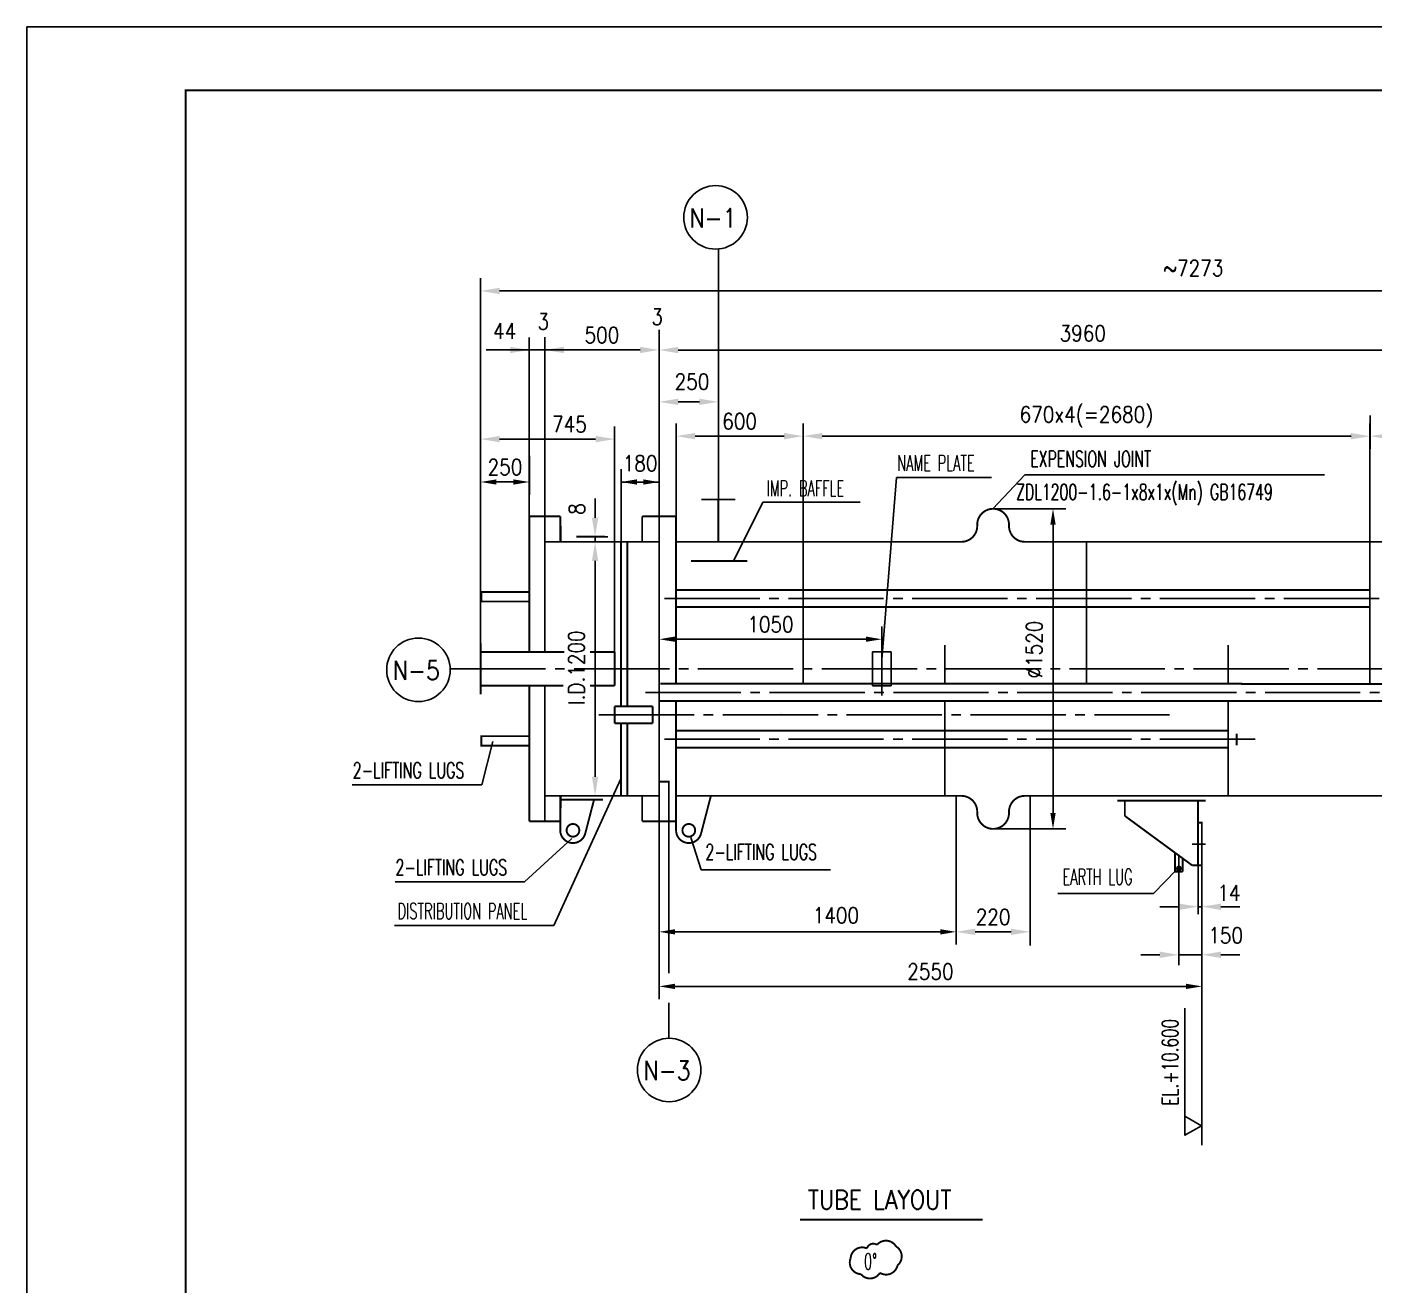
# Model space of a CAD drawing. Extents: x -5 to 1212, y -727 to 440.
# Drawn here: x 0 to 212, y 221.9 to 420 of the extents above; entities that cross this region are included whole.
import ezdxf

# ---------------------------------------------------------------- set-up
doc = ezdxf.new("R2010")
doc.units = 0
doc.header["$MEASUREMENT"] = 0
doc.linetypes.add('CENTER', pattern=[19.5, 15, -1.5, 1.5, -1.5])
doc.linetypes.add('PHANTOM', pattern=[25, 12.5, -2.5, 2.5, -2.5, 2.5, -2.5])
doc.layers.get('0').update_dxf_attribs({"linetype": 'CONTINUOUS'})
doc.layers.get('DEFPOINTS').update_dxf_attribs({"linetype": 'CONTINUOUS'})
for name, color, linetype in [('1', 2, 'CONTINUOUS'), ('2', 1, 'CONTINUOUS'), ('3', 3, 'CENTER'), ('4', 3, 'PHANTOM'), ('DIM', 4, 'CONTINUOUS')]:
    doc.layers.add(name, color=color, linetype=linetype)
doc.styles.add('SBHZ', font='ROMANS.SHX', dxfattribs={"width": 0.85, "bigfont": 'tcc_hzdx.shx'})
doc.styles.get("Standard").update_dxf_attribs({"font": 'TXT.shx'})
doc.dimstyles.get("Standard").update_dxf_attribs({"dimtxt": 0.18, "dimasz": 0.18, "dimexe": 0.18, "dimexo": 0.0625, "dimgap": 0.09, "dimtad": 0, "dimtih": 1, "dimtoh": 1, "dimdec": 4, "dimzin": 0, "dimdsep": 46, "dimtxsty": 'Standard', "dimcen": 0.09, "dimadec": 0, "dimazin": 0, "dimtfac": 1, "dimtdec": 4, "dimtofl": 0, "dimtmove": 0, "dimatfit": 3, "dimfxl": 0, "dimtolj": 1, "dimtzin": 0, "dimarcsym": 0})

# ---------------------------------------------------------------- blocks, each defined once
blk = doc.blocks.new('*D10')
at = {"layer": 'DEFPOINTS', "color": 0}
for p in [(81.51, 369.14), (99.51, 344.93), (81.51, 337.95)]:
    blk.add_point(p, dxfattribs=at)
at = {"layer": 'DIM', "color": 0}
for p, q in [((81.51, 338.01), (81.51, 371.14)), ((99.51, 344.99), (99.51, 371.14)), ((96.51, 369.14), (84.51, 369.14))]:
    blk.add_line(p, q, dxfattribs=at)
for points in [[(84.51, 369.64), (84.51, 368.64), (81.51, 369.14)], [(96.51, 369.64), (96.51, 368.64), (99.51, 369.14)]]:
    blk.add_solid(points, dxfattribs=at)
at = {"layer": 'DIM', "color": 0, "insert": (90.51, 371.48), "char_height": 2.5, "attachment_point": 5, "style": 'SBHZ'}
blk.add_mtext('\\A1;500', dxfattribs=at)
blk = doc.blocks.new('*D7')
at = {"layer": 'DEFPOINTS', "color": 0}
for p in [(99.51, 372.38), (236.84, 369.13), (236.84, 342.93)]:
    blk.add_point(p, dxfattribs=at)
at = {"layer": 'DIM', "color": 0}
for p, q in [((99.51, 372.32), (99.51, 367.13)), ((236.84, 342.99), (236.84, 371.13)), ((102.51, 369.13), (233.84, 369.13))]:
    blk.add_line(p, q, dxfattribs=at)
for points in [[(102.51, 369.63), (102.51, 368.63), (99.51, 369.13)], [(233.84, 369.63), (233.84, 368.63), (236.84, 369.13)]]:
    blk.add_solid(points, dxfattribs=at)
at = {"layer": 'DIM', "color": 0, "insert": (166.2, 371.76), "char_height": 2.5, "attachment_point": 5, "style": 'SBHZ'}
blk.add_mtext('\\A1;3960', dxfattribs=at)
blk = doc.blocks.new('*D6')
at = {"layer": 'DEFPOINTS', "color": 0}
for p in [(318.62, 378.43), (71.41, 318.93), (318.62, 318.93)]:
    blk.add_point(p, dxfattribs=at)
at = {"layer": 'DIM', "color": 0}
for p, q in [((71.41, 318.99), (71.41, 380.43)), ((318.62, 318.99), (318.62, 380.43)), ((74.41, 378.43), (315.62, 378.43))]:
    blk.add_line(p, q, dxfattribs=at)
for points in [[(74.41, 378.93), (74.41, 377.93), (71.41, 378.43)], [(315.62, 378.93), (315.62, 377.93), (318.62, 378.43)]]:
    blk.add_solid(points, dxfattribs=at)
at = {"layer": 'DIM', "color": 0, "insert": (183.59, 382.03), "char_height": 2.5, "attachment_point": 5, "style": 'SBHZ'}
blk.add_mtext('\\A1;~7273', dxfattribs=at)
blk = doc.blocks.new('*D0')
at = {"layer": 'DEFPOINTS', "color": 0}
for p in [(89.43, 338.93), (90.09, 338.93), (90.09, 298.93)]:
    blk.add_point(p, dxfattribs=at)
at = {"layer": 'DIM', "color": 0}
for p, q in [((90.03, 338.93), (87.43, 338.93)), ((89.43, 301.93), (89.43, 335.93)), ((90.03, 298.93), (87.43, 298.93))]:
    blk.add_line(p, q, dxfattribs=at)
for points in [[(88.93, 335.93), (89.93, 335.93), (89.43, 338.93)], [(88.93, 301.93), (89.93, 301.93), (89.43, 298.93)]]:
    blk.add_solid(points, dxfattribs=at)
at = {"layer": 'DIM', "color": 0, "insert": (86.49, 319.1), "char_height": 2.5, "attachment_point": 5, "rotation": 90, "style": 'SBHZ'}
blk.add_mtext('\\A1;I.D.1200', dxfattribs=at)
blk = doc.blocks.new('*D8')
at = {"layer": 'DEFPOINTS', "color": 0}
for p in [(108.85, 360.97), (108.85, 354.36), (99.51, 344.93)]:
    blk.add_point(p, dxfattribs=at)
at = {"layer": 'DIM', "color": 0}
for p, q in [((99.51, 344.99), (99.51, 362.97)), ((108.85, 354.43), (108.85, 362.97)), ((102.51, 360.97), (105.85, 360.97))]:
    blk.add_line(p, q, dxfattribs=at)
for points in [[(102.51, 361.47), (102.51, 360.47), (99.51, 360.97)], [(105.85, 361.47), (105.85, 360.47), (108.85, 360.97)]]:
    blk.add_solid(points, dxfattribs=at)
at = {"layer": 'DIM', "color": 0, "insert": (104.69, 364.15), "char_height": 2.5, "attachment_point": 5, "style": 'SBHZ'}
blk.add_mtext('\\A1;250', dxfattribs=at)
blk = doc.blocks.new('*D13')
at = {"layer": 'DEFPOINTS', "color": 0}
for p in [(89.36, 339.73), (89.43, 339.73), (89.36, 338.93)]:
    blk.add_point(p, dxfattribs=at)
at = {"layer": 'DIM', "color": 0}
for p, q in [((89.43, 342.73), (89.43, 345.73)), ((89.42, 339.73), (91.43, 339.73)), ((89.43, 338.93), (89.43, 339.73)), ((89.42, 338.93), (91.43, 338.93)), ((89.43, 335.93), (89.43, 332.93))]:
    blk.add_line(p, q, dxfattribs=at)
for points in [[(88.93, 342.73), (89.93, 342.73), (89.43, 339.73)], [(88.93, 335.93), (89.93, 335.93), (89.43, 338.93)]]:
    blk.add_solid(points, dxfattribs=at)
at = {"layer": 'DIM', "color": 0, "insert": (86.58, 344.1), "char_height": 2.5, "attachment_point": 5, "rotation": 90, "style": 'SBHZ'}
blk.add_mtext('\\A1;8', dxfattribs=at)
blk = doc.blocks.new('*D14')
at = {"layer": 'DEFPOINTS', "color": 0}
for p in [(122.18, 355.57), (102.18, 342.15), (122.18, 337.02)]:
    blk.add_point(p, dxfattribs=at)
at = {"layer": 'DIM', "color": 0}
for p, q in [((102.18, 342.22), (102.18, 357.57)), ((122.18, 337.08), (122.18, 357.57)), ((105.18, 355.57), (119.18, 355.57))]:
    blk.add_line(p, q, dxfattribs=at)
for points in [[(105.18, 356.07), (105.18, 355.07), (102.18, 355.57)], [(119.18, 356.07), (119.18, 355.07), (122.18, 355.57)]]:
    blk.add_solid(points, dxfattribs=at)
at = {"layer": 'DIM', "color": 0, "insert": (112.18, 357.91), "char_height": 2.5, "attachment_point": 5, "style": 'SBHZ'}
blk.add_mtext('\\A1;600', dxfattribs=at)
blk = doc.blocks.new('*D15')
at = {"layer": 'DEFPOINTS', "color": 0}
for p in [(122.18, 357.03), (122.18, 355.57), (211.38, 316.79)]:
    blk.add_point(p, dxfattribs=at)
at = {"layer": 'DIM', "color": 0}
for p, q in [((122.18, 356.97), (122.18, 353.57)), ((211.38, 316.85), (211.38, 357.57)), ((208.38, 355.57), (125.18, 355.57))]:
    blk.add_line(p, q, dxfattribs=at)
for points in [[(125.18, 356.07), (125.18, 355.07), (122.18, 355.57)], [(208.38, 356.07), (208.38, 355.07), (211.38, 355.57)]]:
    blk.add_solid(points, dxfattribs=at)
at = {"layer": 'DIM', "color": 0, "insert": (166.78, 358.57), "char_height": 2.5, "attachment_point": 5, "style": 'SBHZ'}
blk.add_mtext('\\A1;670x4(=2680)', dxfattribs=at)
blk = doc.blocks.new('*D16')
at = {"layer": 'DEFPOINTS', "color": 0}
for p in [(211.45, 358.91), (211.45, 358.91), (211.45, 355.56)]:
    blk.add_point(p, dxfattribs=at)
at = {"layer": 'DIM', "color": 0}
for p, q in [((211.45, 358.84), (211.45, 353.56)), ((211.45, 358.84), (211.45, 353.56)), ((208.45, 355.56), (205.45, 355.56)), ((214.45, 355.56), (217.45, 355.56))]:
    blk.add_line(p, q, dxfattribs=at)
for points in [[(208.45, 356.06), (208.45, 355.06), (211.45, 355.56)], [(214.45, 356.06), (214.45, 355.06), (211.45, 355.56)]]:
    blk.add_solid(points, dxfattribs=at)
at = {"layer": 'DIM', "color": 0, "insert": (214.95, 358.2), "char_height": 2.5, "attachment_point": 5, "style": 'SBHZ'}
blk.add_mtext('\\A1;16', dxfattribs=at)
blk = doc.blocks.new('*D20')
at = {"layer": 'DEFPOINTS', "color": 0}
for p in [(181.32, 281.77), (184.94, 280.54), (184.94, 273.9)]:
    blk.add_point(p, dxfattribs=at)
at = {"layer": 'DIM', "color": 0}
for p, q in [((184.94, 280.48), (184.94, 271.9)), ((178.32, 273.9), (175.32, 273.9)), ((181.32, 273.9), (184.94, 273.9)), ((187.94, 273.9), (190.94, 273.9))]:
    blk.add_line(p, q, dxfattribs=at)
for points in [[(178.32, 274.4), (178.32, 273.4), (181.32, 273.9)], [(187.94, 274.4), (187.94, 273.4), (184.94, 273.9)]]:
    blk.add_solid(points, dxfattribs=at)
at = {"layer": 'DIM', "color": 0, "insert": (188.69, 276.96), "char_height": 2.5, "attachment_point": 5, "style": 'SBHZ'}
blk.add_mtext('\\A1;150', dxfattribs=at)
blk = doc.blocks.new('*D21')
at = {"layer": 'DEFPOINTS', "color": 0}
for p in [(184.34, 288.96), (184.94, 288.96), (184.94, 281.47)]:
    blk.add_point(p, dxfattribs=at)
at = {"layer": 'DIM', "color": 0}
for p, q in [((184.94, 288.89), (184.94, 279.47)), ((181.34, 281.47), (178.34, 281.47)), ((184.34, 281.47), (184.94, 281.47)), ((187.94, 281.47), (190.94, 281.47))]:
    blk.add_line(p, q, dxfattribs=at)
for points in [[(181.34, 281.97), (181.34, 280.97), (184.34, 281.47)], [(187.94, 281.97), (187.94, 280.97), (184.94, 281.47)]]:
    blk.add_solid(points, dxfattribs=at)
at = {"layer": 'DIM', "color": 0, "insert": (189.2, 283.64), "char_height": 2.5, "attachment_point": 5, "style": 'SBHZ'}
blk.add_mtext('\\A1;14', dxfattribs=at)
blk = doc.blocks.new('*D22')
at = {"layer": 'DEFPOINTS', "color": 0}
for p in [(99.51, 295.04), (184.94, 272.47), (99.51, 268.93)]:
    blk.add_point(p, dxfattribs=at)
at = {"layer": 'DIM', "color": 0}
for p, q in [((99.51, 294.98), (99.51, 266.93)), ((184.94, 272.41), (184.94, 266.93)), ((182.44, 268.93), (102.01, 268.93))]:
    blk.add_line(p, q, dxfattribs=at)
for points in [[(102.01, 269.35), (102.01, 268.51), (99.51, 268.93)], [(182.44, 269.35), (182.44, 268.51), (184.94, 268.93)]]:
    blk.add_solid(points, dxfattribs=at)
at = {"layer": 'DIM', "color": 0, "insert": (142.22, 271.27), "char_height": 2.5, "attachment_point": 5, "style": 'SBHZ'}
blk.add_mtext('\\A1;2550', dxfattribs=at)
blk = doc.blocks.new('*D39')
at = {"layer": 'DEFPOINTS', "color": 0}
for p in [(146.26, 298.93), (157.9, 298.93), (146.26, 277.52)]:
    blk.add_point(p, dxfattribs=at)
at = {"layer": 'DIM', "color": 0}
for p, q in [((146.26, 298.87), (146.26, 275.52)), ((154.9, 277.52), (149.26, 277.52))]:
    blk.add_line(p, q, dxfattribs=at)
for points in [[(149.26, 278.02), (149.26, 277.02), (146.26, 277.52)], [(154.9, 278.02), (154.9, 277.02), (157.9, 277.52)]]:
    blk.add_solid(points, dxfattribs=at)
at = {"layer": 'DIM', "color": 0, "insert": (152.08, 279.86), "char_height": 2.5, "attachment_point": 5, "style": 'SBHZ'}
blk.add_mtext('\\A1;220', dxfattribs=at)
blk = doc.blocks.new('*D68')
at = {"layer": 'DEFPOINTS', "color": 0}
for p in [(71.41, 355.1), (71.41, 320.71), (92.51, 321.1)]:
    blk.add_point(p, dxfattribs=at)
at = {"layer": 'DIM', "color": 0}
for p, q in [((71.41, 320.77), (71.41, 357.1)), ((92.51, 321.16), (92.51, 357.1)), ((89.51, 355.1), (74.41, 355.1))]:
    blk.add_line(p, q, dxfattribs=at)
for points in [[(74.41, 355.6), (74.41, 354.6), (71.41, 355.1)], [(89.51, 355.6), (89.51, 354.6), (92.51, 355.1)]]:
    blk.add_solid(points, dxfattribs=at)
at = {"layer": 'DIM', "color": 0, "insert": (85.4, 357.44), "char_height": 2.5, "attachment_point": 5, "style": 'SBHZ'}
blk.add_mtext('\\A1;745', dxfattribs=at)
blk = doc.blocks.new('*D69')
at = {"layer": 'DEFPOINTS', "color": 0}
for p in [(71.41, 353.49), (79.08, 352.54), (71.41, 348.35)]:
    blk.add_point(p, dxfattribs=at)
at = {"layer": 'DIM', "color": 0}
for p, q in [((71.41, 353.43), (71.41, 346.35)), ((79.08, 352.48), (79.08, 346.35)), ((76.58, 348.35), (73.91, 348.35))]:
    blk.add_line(p, q, dxfattribs=at)
for points in [[(73.91, 348.76), (73.91, 347.93), (71.41, 348.35)], [(76.58, 348.76), (76.58, 347.93), (79.08, 348.35)]]:
    blk.add_solid(points, dxfattribs=at)
at = {"layer": 'DIM', "color": 0, "insert": (75.25, 350.69), "char_height": 2.5, "attachment_point": 5, "style": 'SBHZ'}
blk.add_mtext('\\A1;250', dxfattribs=at)
blk = doc.blocks.new('*D85')
at = {"layer": 'DEFPOINTS', "color": 0}
for p in [(152.08, 344.13), (161.51, 344.13), (152.08, 293.73)]:
    blk.add_point(p, dxfattribs=at)
at = {"layer": 'DIM', "color": 0}
for p, q in [((152.15, 344.13), (163.51, 344.13)), ((161.51, 296.23), (161.51, 341.63)), ((152.15, 293.73), (163.51, 293.73))]:
    blk.add_line(p, q, dxfattribs=at)
for points in [[(161.09, 341.63), (161.93, 341.63), (161.51, 344.13)], [(161.09, 296.23), (161.93, 296.23), (161.51, 293.73)]]:
    blk.add_solid(points, dxfattribs=at)
at = {"layer": 'DIM', "color": 0, "insert": (158.55, 321.95), "char_height": 2.5, "attachment_point": 5, "rotation": 90, "style": 'SBHZ'}
blk.add_mtext('\\A1;%%C1520 ', dxfattribs=at)
blk = doc.blocks.new('*D88')
at = {"layer": 'DEFPOINTS', "color": 0}
for p in [(146.26, 279.9), (99.51, 279.7), (99.51, 277.52)]:
    blk.add_point(p, dxfattribs=at)
at = {"layer": 'DIM', "color": 0}
for p, q in [((99.51, 279.63), (99.51, 275.52)), ((146.26, 279.84), (146.26, 275.52)), ((143.76, 277.52), (102.01, 277.52))]:
    blk.add_line(p, q, dxfattribs=at)
for points in [[(102.01, 277.93), (102.01, 277.1), (99.51, 277.52)], [(143.76, 277.93), (143.76, 277.1), (146.26, 277.52)]]:
    blk.add_solid(points, dxfattribs=at)
at = {"layer": 'DIM', "color": 0, "insert": (127.33, 280.11), "char_height": 2.5, "attachment_point": 5, "style": 'SBHZ'}
blk.add_mtext('\\A1;1400', dxfattribs=at)
blk = doc.blocks.new('*D114')
at = {"layer": 'DEFPOINTS', "color": 0}
for p in [(99.51, 323.59), (99.51, 323.59), (134.57, 323.12)]:
    blk.add_point(p, dxfattribs=at)
at = {"layer": 'DIM', "color": 0}
for p, q in [((99.51, 323.66), (99.51, 325.59)), ((134.57, 323.18), (134.57, 325.59)), ((132.07, 323.59), (102.01, 323.59))]:
    blk.add_line(p, q, dxfattribs=at)
for points in [[(102.01, 324.01), (102.01, 323.18), (99.51, 323.59)], [(132.07, 324.01), (132.07, 323.18), (134.57, 323.59)]]:
    blk.add_solid(points, dxfattribs=at)
at = {"layer": 'DIM', "color": 0, "insert": (117.04, 325.93), "char_height": 2.5, "attachment_point": 5, "style": 'SBHZ'}
blk.add_mtext('\\A1;1050', dxfattribs=at)

msp = doc.modelspace()

# ---------------------------------------------------------------- linework, layer by layer
at = {"color": 0, "linetype": 'ByBlock'}
for p, q in [((81.51264, 368.45045), (81.51264, 371.14304)), ((81.51264, 368.61081), (81.51264, 371.14304)), ((84.51264, 369.14304), (78.51264, 369.14304)), ((93.51198, 336.53147), (93.51198, 350.34543)), ((99.51198, 341.65467), (99.51198, 350.34543)), ((99.51198, 348.34543), (93.51198, 348.34543)), ((99.51198, 348.34543), (93.51198, 348.34543)), ((97.01198, 348.34543), (94.51198, 348.34543)), ((96.01198, 348.34543), (98.51198, 348.34543))]:
    msp.add_line(p, q, dxfattribs=at)
for points in [[(76.07937, 368.64304), (76.07937, 369.64304), (79.07937, 369.14304)], [(84.51264, 368.64304), (84.51264, 369.64304), (81.51264, 369.14304)], [(96.01198, 348.7621), (96.01198, 347.92877), (93.51198, 348.34543)], [(97.01198, 348.7621), (97.01198, 347.92877), (99.51198, 348.34543)]]:
    msp.add_solid(points, dxfattribs=at)
at = {"layer": '1'}
for p, q in [((594, 420), (0, 420)), ((0, 420), (0, 0))]:
    msp.add_line(p, q, dxfattribs=at)
at = {"layer": '2', "const_width": 0.3}
msp.add_lwpolyline([(25, 10), (584, 10), (584, 410), (25, 410)], close=True, dxfattribs=at)
for points in [[(106.17848, 345.59525), (111.51168, 345.59525)], [(108.84508, 338.92875), (108.84508, 345.59525)], [(79.07937, 342.92865), (83.94592, 342.92865)], [(79.07937, 321.59585), (79.07937, 342.92865)], [(81.51264, 321.59585), (81.51264, 342.92865)], [(83.94592, 338.92875), (83.94592, 342.92865)], [(96.84538, 338.92875), (96.84538, 342.92865)], [(96.84538, 342.92865), (102.17858, 342.92865)], [(99.51198, 294.92985), (99.51198, 342.92865)], [(102.17858, 323.99579), (102.17858, 342.92865)], [(86.45249, 339.72873), (90.96961, 339.72873)], [(81.51264, 338.92875), (99.51198, 338.92875)], [(93.51198, 313.01465), (93.51198, 338.92875)], [(94.51198, 313.01465), (94.51198, 338.92875)], [(102.17858, 338.92875), (146.26257, 338.92875)], [(122.17858, 316.58005), (122.17858, 338.92875)], [(157.90293, 338.92875), (234.17528, 338.92875)], [(166.77858, 316.58005), (166.77858, 338.92875)], [(211.37858, 316.52931), (211.37858, 338.92875)], [(113.36828, 335.89837), (104.54289, 335.89837)], [(102.17858, 331.32894), (211.37858, 331.32894)], [(102.17858, 328.66234), (211.37858, 328.66234)], [(102.17858, 316.58005), (102.17858, 328.52901)], [(71.41287, 322.92915), (71.41287, 318.92925)], [(144.47858, 316.58005), (144.47858, 322.66249)], [(189.07858, 316.58005), (189.07858, 322.66249)], [(71.41287, 321.59585), (84.61489, 321.59585)], [(88.61311, 321.59585), (92.51198, 321.59585)], [(92.51198, 316.26265), (92.51198, 321.59585)], [(71.41287, 314.92935), (71.41287, 318.92925)], [(71.41287, 316.26265), (84.43985, 316.26265)], [(79.07937, 294.92985), (79.07937, 316.26265)], [(81.51264, 294.92985), (81.51264, 316.26265)], [(88.61311, 316.26265), (92.51198, 316.26265)], [(99.68684, 316.58005), (191.29238, 316.58005)], [(191.11752, 316.52931), (216.56162, 316.52931)], [(99.51198, 313.86271), (216.45006, 313.86271)], [(102.17858, 293.50327), (102.17858, 313.86271)], [(144.47858, 298.92975), (144.47858, 313.86271)], [(189.07858, 298.92975), (189.07858, 313.86271)], [(92.51198, 313.01465), (98.51198, 313.01465)], [(92.51198, 310.34805), (92.51198, 313.01465)], [(98.51198, 310.34805), (98.51198, 313.01465)], [(92.51198, 310.34805), (98.51198, 310.34805)], [(93.51198, 298.92975), (93.51198, 310.34805)], [(94.51198, 298.92975), (94.51198, 310.34805)], [(102.17858, 309.19616), (189.07858, 309.19616)], [(190.41188, 306.90148), (190.41188, 308.71031)], [(102.17858, 306.52956), (189.07858, 306.52956)], [(81.51264, 298.92975), (99.51198, 298.92975)], [(83.94592, 293.50327), (83.94592, 298.92975)], [(96.84538, 294.92985), (96.84538, 298.92975)], [(102.17858, 298.92975), (146.26257, 298.92975)], [(106.11422, 293), (107.65599, 298.92985)], [(157.90293, 298.92975), (234.17528, 298.92975)], [(83.94592, 298.32975), (90.69732, 298.32975)], [(87.88156, 293), (89.26731, 298.32975)], [(171.61671, 298.17227), (185.53671, 298.17227)], [(172.81671, 298.17227), (172.81671, 295.77227)], [(184.33671, 298.17227), (184.33671, 287.97227)], [(79.07937, 294.92985), (83.94592, 294.92985)], [(96.84538, 294.92985), (102.17858, 294.92985)], [(183.43671, 287.97227), (172.81671, 295.77227)], [(184.93671, 287.97227), (184.93671, 294.69227), (184.33671, 294.69227)], [(180.72362, 289.96493), (180.72362, 286.97712), (181.92362, 286.97712)], [(181.92362, 289.08358), (181.92362, 286.97712)], [(184.93671, 287.97227), (183.43671, 287.97227)], [(121.70195, 232.21026), (150.45808, 232.21026)]]:
    msp.add_lwpolyline(points, dxfattribs=at)
for points in [[(146.26257, 338.92875), (147.08275, 338.92875, 0.414213562), (149.58275, 341.42875), (149.58275, 341.62875, -0.414213562), (152.08275, 344.12875), (152.08275, 344.12875, -0.414213562), (154.58275, 341.62875), (154.58275, 341.42875, 0.414213562), (157.08275, 338.92875), (157.90293, 338.92875)], [(146.26257, 298.92975), (147.08275, 298.92975, -0.414213562), (149.58275, 296.42975), (149.58275, 296.22975, 0.414213562), (152.08275, 293.72975), (152.08275, 293.72975, 0.414213562), (154.58275, 296.22975), (154.58275, 296.42975, -0.414213562), (157.08275, 298.92975), (157.90293, 298.92975)], [(87.88156, 293, -0.880267684), (83.94592, 293.50327)], [(106.11422, 293, -0.880267684), (102.17858, 293.50327, -0.880267684)]]:
    msp.add_lwpolyline(points, format="xyb", dxfattribs=at)
for points in [[(84.94592, 293.50327, -1), (86.94592, 293.50327, -1)], [(103.17858, 293.50327, -1), (105.17858, 293.50327, -1)], [(181.32362, 287.80298, -1), (181.32362, 287.20298, -1)]]:
    msp.add_lwpolyline(points, format="xyb", close=True, dxfattribs=at)
at = {"layer": '3'}
for p, q in [((100.35048, 329.99564), (214.57019, 329.99564)), ((66.62235, 318.92925), (323.32835, 318.92925)), ((97.3792, 315.19601), (237.56926, 315.19601)), ((90.01879, 311.68135), (179.85057, 311.68135)), ((100.35048, 307.86286), (194.42933, 307.86286)), ((185.5244, 291.33227), (183.43671, 291.33227)), ((181.32362, 289.6449), (181.32362, 281.7567)), ((181.92362, 287.50298), (180.72362, 287.50298))]:
    msp.add_line(p, q, dxfattribs=at)
at = {"layer": '4'}
for p, q in [((84.02925, 338.92875), (84.02925, 341.407)), ((84.02925, 297.06021), (84.02925, 298.92975))]:
    msp.add_line(p, q, dxfattribs=at)
at = {"layer": 'DEFPOINTS', "color": 0, "linetype": 'ByBlock'}
for p in [(81.51264, 369.14304), (81.51264, 368.54831), (81.51264, 368.38795), (93.51198, 348.34543), (93.51198, 348.34543), (99.51198, 341.59217), (93.51198, 336.46897)]:
    msp.add_point(p, dxfattribs=at)
at = {"layer": 'DIM'}
for p, q in [((108.84508, 355.6979), (108.84508, 385.0296)), ((79.07937, 342.92865), (79.07937, 371.11293)), ((81.51264, 369.14304), (72.27615, 369.14304)), ((108.84508, 343.97203), (108.84508, 357.41134)), ((136.88778, 349.05861), (134.56922, 320.40442)), ((151.80642, 349.05861), (136.88778, 349.05861)), ((157.06366, 349.46323), (152.01436, 344.12781)), ((204.26609, 349.46323), (157.06366, 349.46323)), ((115.81086, 345.14894), (111.23405, 335.89837)), ((115.81086, 345.14894), (131.16381, 345.14894)), ((134.56922, 314.72338), (134.56922, 323.7038)), ((133.08592, 321.59585), (134.66731, 321.59585)), ((133.08592, 316.26265), (133.08592, 321.59585)), ((136.05251, 321.59585), (134.47112, 321.59585)), ((136.05251, 316.26265), (136.05251, 321.59585)), ((133.08592, 316.26265), (134.66731, 316.26265)), ((136.05251, 316.26265), (134.47112, 316.26265)), ((71.58875, 300.67307), (73.33234, 307.48991)), ((93.49397, 301.63204), (82.91098, 278.49623)), ((51.21545, 300.67307), (71.58875, 300.67307)), ((146.26257, 298.92975), (146.26257, 296.77181)), ((157.90293, 298.92975), (157.90293, 275.37478)), ((101.03967, 294.92985), (101.03967, 271.00014)), ((78.32738, 285.39397), (85.78462, 292.21081)), ((106.13659, 287.29923), (104.47968, 292.35919)), ((106.13659, 287.29923), (126.50989, 287.29923)), ((177.31549, 283.5461), (180.87826, 287.20356)), ((184.33671, 287.97227), (184.33671, 280.28006)), ((57.95408, 285.39397), (78.32738, 285.39397)), ((181.32362, 285.98806), (181.32362, 272.29721)), ((162.27014, 283.5461), (177.31549, 283.5461)), ((82.91098, 278.49623), (57.83068, 278.49623)), ((184.93671, 271.97932), (184.93671, 266.18934)), ((184.93671, 271.02544), (184.93671, 243.91038)), ((101.03967, 266.36021), (101.03967, 260.76379))]:
    msp.add_line(p, q, dxfattribs=at)
for points in [[(141.37078, 348.15056, 0.520567051), (141.37078, 348.15056, 0.520567051)], [(142.13177, 348.31586, 0.520567051), (142.13177, 348.31586, 0.520567051)]]:
    msp.add_lwpolyline(points, format="xyb", dxfattribs=at)
at = {"layer": 'DIM', "const_width": 0.3}
for points in [[(79.07937, 329.53049), (71.52732, 329.53049), (71.52732, 331.03049), (79.07937, 331.03049)], [(79.07937, 308.328), (71.52732, 308.328), (71.52732, 306.828), (79.07937, 306.828)], [(101.03967, 294.92985), (101.03967, 301.16277), (99.51198, 301.16277)]]:
    msp.add_lwpolyline(points, dxfattribs=at)
at = {"layer": 'DIM'}
msp.add_lwpolyline([(182.27785, 248.49517), (184.87593, 246.99517), (182.27785, 245.49517), (182.27785, 265.48464)], dxfattribs=at)
msp.add_lwpolyline([(132.23134, 227.67615, 0.3, 0.3, 0.52056705), (129.65486, 226.13935, 0.3, 0.3, 0.52056705), (131.27542, 223.61472, 0.3, 0.3, 0.52056705), (134.2679, 223.82708, 0.3, 0.3, 0.52056705), (137.02988, 224.99817, 0.3, 0.3, 0.52056705), (136.79525, 227.98898, 0.3, 0.3, 0.52056705), (133.80469, 228.22686, 0.3, 0.3, 0.52056705)], format="xyseb", close=True, dxfattribs=at)
for centre in [(108.3967, 390.00946), (61.62477, 318.77356), (101.08871, 255.76403)]:
    msp.add_circle(centre, 5, dxfattribs=at)
at = {"layer": 'DIM', "linetype": 'ByBlock'}
msp.add_point((118.70226, 311.6951), dxfattribs=at)

# ---------------------------------------------------------------- texts
at = {"color": 0, "linetype": 'ByBlock', "insert": (96.51198, 351.28359), "char_height": 2.5, "attachment_point": 5, "style": 'SBHZ'}
msp.add_mtext('\\A1;180', dxfattribs=at)
at = {"layer": 'DIM', "style": 'SBHZ'}
for s, height, width, p in [('N-1', 3, 0.85, (104.2538, 388.43324)), ('3', 2.5, 0.85, (98.29265, 373.10468)), ('44', 2.5, 0.85, (73.38301, 370.86438)), ('3', 2.5, 0.85, (80.36039, 372.36739)), ('NAME PLATE', 2.5, 0.6, (136.96227, 350.08162)), ('EXPENSION JOINT', 2.5, 0.65, (157.93986, 350.73749)), ('IMP. BAFFLE', 2.5, 0.6, (116.41764, 346.10284)), ('ZDL1200-1.6-1x8x1x(Mn) GB16749', 2.5, 0.65, (155.70986, 345.53221)), ('N-5', 3, 0.85, (57.56221, 317.19734)), ('2-LIFTING LUGS', 2.5, 0.65, (51.2847, 301.70161)), ('2-LIFTING LUGS', 2.5, 0.65, (106.80094, 288.84804)), ('2-LIFTING LUGS', 2.5, 0.65, (58.02333, 286.42252)), ('EARTH LUG', 2.5, 0.6, (162.98901, 284.93409)), ('DISTRIBUTION PANEL', 2.5, 0.6, (58.31989, 279.53811)), ('N-3', 3, 0.85, (97.02614, 254.18781)), ('TUBE LAYOUT', 3, 0.85, (122.91248, 233.85157)), (' 0%%d', 2.5, 0.6, (130.73227, 224.36528))]:
    msp.add_text(s, height=height, dxfattribs=dict(at, width=width)).set_placement(p)
at = {"layer": 'DIM', "style": 'SBHZ', "width": 0.7}
msp.add_text('EL.+10.600', height=2.5, rotation=90, dxfattribs=at).set_placement((181.19326, 250.14528))

# ---------------------------------------------------------------- dimensions: what is measured, and where the dimension line sits
at = {"layer": 'DIM', "color": 6}
dim = msp.add_linear_dim(base=(318.62028, 378.4294), p1=(71.41287, 318.92925), p2=(318.62028, 318.92925), angle=0, text='~7273', dimstyle='Standard', override={"dimtxt": 2.5, "dimasz": 3, "dimexe": 2, "dimgap": 1.09, "dimtad": 1, "dimtih": 0, "dimtoh": 0, "dimtxsty": 'SBHZ', "dimcen": 225, "dimtofl": 1, "dimtmove": 2, "dimtvp": 0.3125}, dxfattribs=at)
dim.commit()
dim.dimension.update_dxf_attribs({"geometry": '*D6', "text_midpoint": (183.5932, 382.03057), "dimtype": 160})
at = {"layer": 'DIM'}
for base, p1, p2, angle, text, override, picture, middle in [((236.84188, 369.12858), (99.51198, 372.3833), (236.84188, 342.92865), 0, '3960', {"dimtxt": 2.5, "dimasz": 3, "dimexe": 2, "dimgap": 1.09, "dimtad": 1, "dimtih": 0, "dimtoh": 0, "dimtxsty": 'SBHZ', "dimsah": 1, "dimcen": 225, "dimtofl": 1, "dimtmove": 2, "dimtvp": 0.3125}, '*D7', (166.20063, 371.75518)), ((108.84508, 360.97061), (99.51198, 344.9286), (108.84508, 354.3646), 180, '250', {"dimtxt": 2.5, "dimasz": 3, "dimexe": 2, "dimgap": 1.09, "dimtad": 1, "dimtih": 0, "dimtoh": 0, "dimtxsty": 'SBHZ', "dimsah": 1, "dimtofl": 1, "dimtmove": 2, "dimtvp": 0.3125}, '*D8', (104.68875, 364.15491)), ((89.42918, 339.72873), (89.36028, 338.92875), (89.36028, 339.72873), 90, '8', {"dimtxt": 2.5, "dimasz": 3, "dimexe": 2, "dimgap": 1.09, "dimtad": 1, "dimtih": 0, "dimtoh": 0, "dimtxsty": 'SBHZ', "dimsah": 1, "dimtofl": 1, "dimtmove": 2, "dimtvp": 0.3125}, '*D13', (86.58185, 344.10354)), ((161.5084, 344.12875), (152.08275, 293.72975), (152.08275, 344.12875), 90, '%%C1520 ', {"dimtxt": 2.5, "dimasz": 2.5, "dimexe": 2, "dimgap": 1.09, "dimtad": 1, "dimtih": 0, "dimtoh": 0, "dimtxsty": 'SBHZ', "dimsah": 1, "dimtofl": 1, "dimtmove": 2, "dimtvp": 0.3125}, '*D85', (158.55122, 321.95489)), ((89.42918, 338.92875), (90.08811, 298.92975), (90.08811, 338.92875), 90, 'I.D.1200', {"dimtxt": 2.5, "dimasz": 3, "dimexe": 2, "dimgap": 1.09, "dimtad": 1, "dimtih": 0, "dimtoh": 0, "dimtxsty": 'SBHZ', "dimsah": 1, "dimtofl": 1, "dimtmove": 2, "dimtvp": 0.3125}, '*D0', (86.49105, 319.09908))]:
    dim = msp.add_linear_dim(base=base, p1=p1, p2=p2, angle=angle, text=text, dimstyle='Standard', override=override, dxfattribs=at)
    dim.commit()
    dim.dimension.update_dxf_attribs({"geometry": picture, "text_midpoint": middle, "dimtype": 160})
for base, p1, p2, angle, text, override, picture, middle in [((81.51264, 369.14304), (99.51198, 344.9286), (81.51264, 337.95162), 0, '500', {"dimtxt": 2.5, "dimasz": 3, "dimexe": 2, "dimgap": 1.09, "dimtad": 1, "dimtih": 0, "dimtoh": 0, "dimtxsty": 'SBHZ', "dimsah": 1, "dimtofl": 1, "dimtmove": 2, "dimtvp": 0.3125}, '*D10', (90.51231, 371.48304)), ((99.51198, 268.92921), (184.93671, 272.46847), (99.51198, 295.03764), 180, '2550', {"dimtxt": 2.5, "dimasz": 2.5, "dimexe": 2, "dimgap": 1.09, "dimtad": 1, "dimtih": 0, "dimtoh": 0, "dimtxsty": 'SBHZ', "dimsah": 1, "dimtofl": 1, "dimtmove": 2, "dimtvp": 0.3125}, '*D22', (142.22434, 271.26921))]:
    dim = msp.add_linear_dim(base=base, p1=p1, p2=p2, angle=angle, text=text, dimstyle='Standard', override=override, dxfattribs=at)
    dim.commit()
    dim.dimension.update_dxf_attribs({"geometry": picture, "text_midpoint": middle})
for base, p1, p2, text, override, picture, middle in [((122.17858, 355.57112), (211.37858, 316.78594), (122.17858, 357.03319), '670x4(=2680)', {"dimtxt": 2.5, "dimasz": 3, "dimexe": 2, "dimgap": 1.09, "dimtad": 1, "dimtih": 0, "dimtoh": 0, "dimtxsty": 'SBHZ', "dimsah": 1, "dimtofl": 1, "dimtmove": 2, "dimtvp": 0.3125}, '*D15', (166.77858, 358.56588)), ((122.17858, 355.57112), (102.17858, 342.15284), (122.17858, 337.01515), '600', {"dimtxt": 2.5, "dimasz": 3, "dimexe": 2, "dimgap": 1.09, "dimtad": 1, "dimtih": 0, "dimtoh": 0, "dimtxsty": 'SBHZ', "dimsah": 1, "dimtofl": 1, "dimtmove": 2, "dimtvp": 0.3125}, '*D14', (112.17858, 357.91112)), ((71.41287, 348.34543), (79.07937, 352.54474), (71.41287, 353.4906), '250', {"dimtxt": 2.5, "dimasz": 2.5, "dimexe": 2, "dimgap": 1.09, "dimtad": 1, "dimtih": 0, "dimtoh": 0, "dimtxsty": 'SBHZ', "dimsah": 1, "dimtofl": 1, "dimtmove": 2, "dimtvp": 0.3125}, '*D69', (75.24612, 350.68543)), ((99.51198, 323.59285), (134.56922, 323.12197), (99.51198, 323.59285), '1050', {"dimtxt": 2.5, "dimasz": 2.5, "dimexe": 2, "dimgap": 1.09, "dimtad": 1, "dimtih": 0, "dimtoh": 0, "dimtxsty": 'SBHZ', "dimsah": 1, "dimtofl": 1, "dimtmove": 2, "dimtvp": 0.3125}, '*D114', (117.0406, 325.93285)), ((146.26257, 277.51587), (157.90293, 298.92975), (146.26257, 298.92975), '220', {"dimtxt": 2.5, "dimasz": 3, "dimexe": 2, "dimgap": 1.09, "dimtad": 1, "dimtih": 0, "dimtoh": 0, "dimtxsty": 'SBHZ', "dimsah": 1, "dimse1": 1, "dimtofl": 1, "dimtmove": 2, "dimtvp": 0.3125}, '*D39', (152.08275, 279.85587))]:
    dim = msp.add_linear_dim(base=base, p1=p1, p2=p2, text=text, dimstyle='Standard', override=override, dxfattribs=at)
    dim.commit()
    dim.dimension.update_dxf_attribs({"geometry": picture, "text_midpoint": middle})
for base, p1, p2, text, override, picture, middle in [((71.41287, 355.10476), (92.51198, 321.09582), (71.41287, 320.70676), '745', {"dimtxt": 2.5, "dimasz": 3, "dimexe": 2, "dimgap": 1.09, "dimtad": 1, "dimtih": 0, "dimtoh": 0, "dimtxsty": 'SBHZ', "dimsah": 1, "dimtofl": 1, "dimtmove": 2, "dimtvp": 0.3125}, '*D68', (85.40285, 357.44476)), ((211.44666, 355.55977), (211.44666, 358.90558), (211.44666, 358.90558), '16', {"dimtxt": 2.5, "dimasz": 3, "dimexe": 2, "dimgap": 1.09, "dimtad": 1, "dimtih": 0, "dimtoh": 0, "dimtxsty": 'SBHZ', "dimsah": 1, "dimtofl": 1, "dimtmove": 2, "dimtvp": 0.3125}, '*D16', (214.95293, 358.20249)), ((184.93671, 281.46583), (184.33671, 288.95518), (184.93671, 288.95518), '14', {"dimtxt": 2.5, "dimasz": 3, "dimexe": 2, "dimgap": 1.09, "dimtad": 1, "dimtih": 0, "dimtoh": 0, "dimtxsty": 'SBHZ', "dimsah": 1, "dimse1": 1, "dimtofl": 1, "dimtmove": 2, "dimtvp": 0.3125}, '*D21', (189.19864, 283.63875)), ((99.51198, 277.51587), (146.26257, 279.90216), (99.51198, 279.69591), '1400', {"dimtxt": 2.5, "dimasz": 2.5, "dimexe": 2, "dimgap": 1.09, "dimtad": 1, "dimtih": 0, "dimtoh": 0, "dimtxsty": 'SBHZ', "dimsah": 1, "dimtofl": 1, "dimtmove": 2, "dimtvp": 0.3125}, '*D88', (127.32824, 280.11049)), ((184.93671, 273.89607), (181.32362, 281.7707), (184.93671, 280.53799), '150', {"dimtxt": 2.5, "dimasz": 3, "dimexe": 2, "dimgap": 1.09, "dimtad": 1, "dimtih": 0, "dimtoh": 0, "dimtxsty": 'SBHZ', "dimsah": 1, "dimse1": 1, "dimtofl": 1, "dimtmove": 2, "dimtvp": 0.3125}, '*D20', (188.68797, 276.95836))]:
    dim = msp.add_linear_dim(base=base, p1=p1, p2=p2, text=text, dimstyle='Standard', override=override, dxfattribs=at)
    dim.commit()
    dim.dimension.update_dxf_attribs({"geometry": picture, "text_midpoint": middle, "dimtype": 160})

doc.saveas('drawing.dxf')
